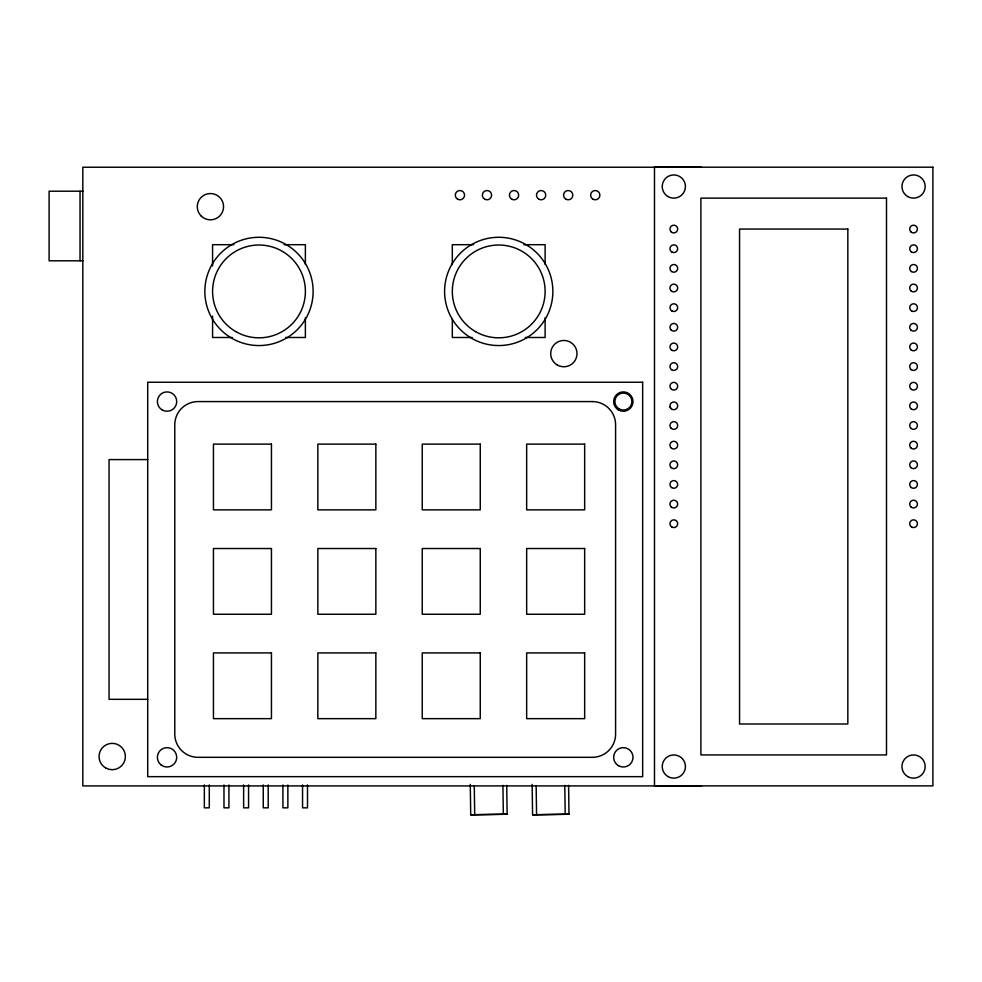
<?xml version="1.0" encoding="UTF-8"?>
<svg xmlns="http://www.w3.org/2000/svg" width="982" height="982" viewBox="0 0 982 982"><rect width="100%" height="100%" fill="white"/><g stroke="black" fill="none" stroke-linecap="round" stroke-linejoin="round"><path stroke-width="1.47" d="M470.722 814.79L507.129 814.213L470.722 814.79L470.268 784.373M532.588 814.79L569.008 814.213L532.588 814.79L532.146 784.373M701.504 167.235L82.819 167.235L82.819 785.919L701.504 785.919M83.065 191.208L49.1 191.208L49.1 260.807L83.065 260.807M233.876 244.69L212.578 244.69L212.578 265.987M284.08 244.69L305.377 244.69L305.377 264.465M473.619 244.69L452.321 244.69L452.321 264.465M523.823 244.69L545.12 244.69L545.12 264.465M232.353 337.489L212.578 337.489L212.578 316.192M285.602 337.489L305.377 337.489L305.377 317.714M472.097 337.489L452.321 337.489L452.321 319.236M525.345 337.489L545.12 337.489L545.12 317.714M147.717 459.588L109.051 459.588L109.051 699.319L147.717 699.319M670.129 406.978L670.546 407.898M568.59 785.367L568.983 814.225M564.785 785.354L565.202 814.188M536.16 785.76L536.565 814.606M506.724 785.367L507.117 814.225M502.919 785.354L503.336 814.188M474.281 785.76L474.699 814.606M307.501 784.962L307.501 807.842L302.554 807.842L302.554 784.962M287.861 784.962L287.861 807.842L282.914 807.842L282.914 784.962M268.221 784.962L268.221 807.842L263.262 807.842L263.262 784.962M248.569 784.962L248.569 807.842L243.622 807.842L243.622 784.962M228.929 784.962L228.929 807.842L223.982 807.842L223.982 784.962M209.289 784.962L209.289 807.842L204.342 807.842L204.342 784.962M80.033 191.208L80.033 260.807M932.9 167.198L654.491 167.198L654.491 785.882L932.9 785.882L932.9 167.198M886.501 198.131L700.89 198.131L700.89 754.937L886.501 754.937L886.501 198.131M847.834 229.064L739.556 229.064L739.556 724.004L847.834 724.004L847.834 229.064M642.658 382.243L147.717 382.243L147.717 776.652L642.658 776.652L642.658 382.243M592.392 401.577L197.983 401.577A23.2 23.2 0 0 0 174.784 424.789L174.784 734.119A23.2 23.2 0 0 0 197.983 757.318L592.392 757.318A23.2 23.2 0 0 0 615.591 734.119L615.591 424.789A23.2 23.2 0 0 0 592.392 401.577M271.449 444.122L213.45 444.122L213.45 509.854L271.449 509.854L271.449 444.122M375.848 444.122L317.849 444.122L317.849 509.854L375.848 509.854L375.848 444.122M480.259 444.122L422.248 444.122L422.248 509.854L480.259 509.854L480.259 444.122M584.658 444.122L526.659 444.122L526.659 509.854L584.658 509.854L584.658 444.122M271.449 548.521L213.45 548.521L213.45 614.253L271.449 614.253L271.449 548.521M375.848 548.521L317.849 548.521L317.849 614.253L375.848 614.253L375.848 548.521M480.259 548.521L422.248 548.521L422.248 614.253L480.259 614.253L480.259 548.521M584.658 548.521L526.659 548.521L526.659 614.253L584.658 614.253L584.658 548.521M271.449 652.92L213.45 652.92L213.45 718.652L271.449 718.652L271.449 652.92M375.848 652.92L317.849 652.92L317.849 718.652L375.848 718.652L375.848 652.92M480.259 652.92L422.248 652.92L422.248 718.652L480.259 718.652L480.259 652.92M584.658 652.92L526.659 652.92L526.659 718.652L584.658 718.652L584.658 652.92M201.126 215.966A13.147 13.147 0 0 0 223.123 210.074A13.147 13.147 0 0 0 207.03 193.982A13.147 13.147 0 0 0 201.126 215.966M619.139 408.929A8.507 8.507 0 0 0 631.905 401.564A8.507 8.507 0 0 0 619.139 394.187A8.507 8.507 0 0 0 619.139 408.929M557.273 364.997A13.147 13.147 0 0 0 576.999 353.618A13.147 13.147 0 0 0 557.273 342.227A13.147 13.147 0 0 0 557.273 364.997M105.639 767.912A13.147 13.147 0 0 0 125.365 756.533A13.147 13.147 0 0 0 105.639 745.142A13.147 13.147 0 0 0 105.639 767.912M475.521 331.597A46.399 46.399 0 0 0 545.12 291.421A46.399 46.399 0 0 0 475.521 251.232A46.399 46.399 0 0 0 475.521 331.597M471.655 338.299A54.133 54.133 0 0 0 552.866 291.421A54.133 54.133 0 0 0 471.667 244.53A54.133 54.133 0 0 0 471.655 338.299M910.928 408.672A3.867 3.867 0 0 0 917.335 406.732A3.867 3.867 0 0 0 912.45 402.154A3.867 3.867 0 0 0 910.928 408.672M910.842 428.238A3.867 3.867 0 0 0 917.298 426.495A3.867 3.867 0 0 0 912.56 421.757A3.867 3.867 0 0 0 910.842 428.238M911.48 526.966A3.867 3.867 0 0 0 917.433 523.885A3.867 3.867 0 0 0 911.787 520.276A3.867 3.867 0 0 0 911.48 526.966M911.627 310.987A3.867 3.867 0 0 0 917.433 307.636A3.867 3.867 0 0 0 911.627 304.285A3.867 3.867 0 0 0 911.627 310.987M911.345 251.871A3.867 3.867 0 0 0 917.421 249.047A3.867 3.867 0 0 0 911.934 245.205A3.867 3.867 0 0 0 911.345 251.871M911.235 350.009A3.867 3.867 0 0 0 917.397 347.407A3.867 3.867 0 0 0 912.069 343.356A3.867 3.867 0 0 0 911.235 350.009M910.915 231.875A3.867 3.867 0 0 0 917.323 229.96A3.867 3.867 0 0 0 912.462 225.357A3.867 3.867 0 0 0 910.915 231.875M911.198 448.197A3.867 3.867 0 0 0 917.397 445.656A3.867 3.867 0 0 0 912.094 441.556A3.867 3.867 0 0 0 911.198 448.197M910.842 467.53A3.867 3.867 0 0 0 917.298 465.775A3.867 3.867 0 0 0 912.548 461.049A3.867 3.867 0 0 0 910.842 467.53M911.406 271.56A3.867 3.867 0 0 0 917.421 268.614A3.867 3.867 0 0 0 911.861 264.882A3.867 3.867 0 0 0 911.406 271.56M911.271 487.538A3.867 3.867 0 0 0 917.409 484.85A3.867 3.867 0 0 0 912.008 480.885A3.867 3.867 0 0 0 911.271 487.538M911.357 389.388A3.867 3.867 0 0 0 917.421 386.527A3.867 3.867 0 0 0 911.922 382.71A3.867 3.867 0 0 0 911.357 389.388M910.989 290.881A3.867 3.867 0 0 0 917.348 288.782A3.867 3.867 0 0 0 912.352 284.326A3.867 3.867 0 0 0 910.989 290.881M910.965 330.136A3.867 3.867 0 0 0 917.348 328.098A3.867 3.867 0 0 0 912.388 323.594A3.867 3.867 0 0 0 910.965 330.136M911.247 369.662A3.867 3.867 0 0 0 917.409 367.035A3.867 3.867 0 0 0 912.045 363.009A3.867 3.867 0 0 0 911.247 369.662M910.94 506.908A3.867 3.867 0 0 0 917.335 504.932A3.867 3.867 0 0 0 912.425 500.378A3.867 3.867 0 0 0 910.94 506.908M671.492 350.009A3.867 3.867 0 0 0 677.666 347.407A3.867 3.867 0 0 0 672.326 343.356A3.867 3.867 0 0 0 671.492 350.009M671.099 428.238A3.867 3.867 0 0 0 677.568 426.495A3.867 3.867 0 0 0 672.817 421.757A3.867 3.867 0 0 0 671.099 428.238M671.185 408.672A3.867 3.867 0 0 0 677.592 406.732A3.867 3.867 0 0 0 672.707 402.154A3.867 3.867 0 0 0 671.185 408.672M671.172 231.875A3.867 3.867 0 0 0 677.592 229.96A3.867 3.867 0 0 0 672.719 225.357A3.867 3.867 0 0 0 671.172 231.875M671.897 310.987A3.867 3.867 0 0 0 677.69 307.636A3.867 3.867 0 0 0 671.897 304.285A3.867 3.867 0 0 0 671.897 310.987M671.099 467.53A3.867 3.867 0 0 0 677.568 465.775A3.867 3.867 0 0 0 672.817 461.049A3.867 3.867 0 0 0 671.099 467.53M671.614 251.871A3.867 3.867 0 0 0 677.678 249.047A3.867 3.867 0 0 0 672.191 245.205A3.867 3.867 0 0 0 671.614 251.871M671.467 448.197A3.867 3.867 0 0 0 677.654 445.656A3.867 3.867 0 0 0 672.363 441.556A3.867 3.867 0 0 0 671.467 448.197M671.737 526.966A3.867 3.867 0 0 0 677.69 523.885A3.867 3.867 0 0 0 672.056 520.276A3.867 3.867 0 0 0 671.737 526.966M671.676 271.56A3.867 3.867 0 0 0 677.69 268.614A3.867 3.867 0 0 0 672.13 264.882A3.867 3.867 0 0 0 671.676 271.56M671.541 487.538A3.867 3.867 0 0 0 677.666 484.85A3.867 3.867 0 0 0 672.277 480.885A3.867 3.867 0 0 0 671.541 487.538M671.627 389.388A3.867 3.867 0 0 0 677.678 386.527A3.867 3.867 0 0 0 672.179 382.71A3.867 3.867 0 0 0 671.627 389.388M671.246 290.881A3.867 3.867 0 0 0 677.617 288.782A3.867 3.867 0 0 0 672.621 284.326A3.867 3.867 0 0 0 671.246 290.881M671.234 330.136A3.867 3.867 0 0 0 677.605 328.098A3.867 3.867 0 0 0 672.645 323.594A3.867 3.867 0 0 0 671.234 330.136M671.504 369.662A3.867 3.867 0 0 0 677.666 367.035A3.867 3.867 0 0 0 672.314 363.009A3.867 3.867 0 0 0 671.504 369.662M671.197 506.908A3.867 3.867 0 0 0 677.592 504.932A3.867 3.867 0 0 0 672.682 500.378A3.867 3.867 0 0 0 671.197 506.908M907.761 776.59A11.6 11.6 0 0 0 925.167 766.537A11.6 11.6 0 0 0 907.761 756.496A11.6 11.6 0 0 0 907.761 776.59M907.761 196.572A11.6 11.6 0 0 0 925.167 186.531A11.6 11.6 0 0 0 907.761 176.49A11.6 11.6 0 0 0 907.761 196.572M668.03 776.59A11.6 11.6 0 0 0 685.424 766.537A11.6 11.6 0 0 0 668.03 756.496A11.6 11.6 0 0 0 668.03 776.59M668.03 196.572A11.6 11.6 0 0 0 685.424 186.531A11.6 11.6 0 0 0 668.03 176.49A11.6 11.6 0 0 0 668.03 196.572M162.214 409.948A9.673 9.673 0 0 0 176.711 401.577A9.673 9.673 0 0 0 162.214 393.205A9.673 9.673 0 0 0 162.214 409.948M160.95 764.831A9.673 9.673 0 0 0 176.588 758.853A9.673 9.673 0 0 0 163.601 748.296A9.673 9.673 0 0 0 160.95 764.831M618.488 409.948A9.673 9.673 0 0 0 632.997 401.577A9.673 9.673 0 0 0 618.488 393.205A9.673 9.673 0 0 0 618.488 409.948M618.488 765.69A9.673 9.673 0 0 0 632.997 757.318A9.673 9.673 0 0 0 618.488 748.947A9.673 9.673 0 0 0 618.488 765.69M484.666 199.186A4.64 4.64 0 0 0 491.626 195.173A4.64 4.64 0 0 0 484.666 191.146A4.64 4.64 0 0 0 484.666 199.186M457.6 199.186A4.64 4.64 0 0 0 464.56 195.173A4.64 4.64 0 0 0 457.6 191.146A4.64 4.64 0 0 0 457.6 199.186M592.932 199.186A4.64 4.64 0 0 0 599.892 195.173A4.64 4.64 0 0 0 592.932 191.146A4.64 4.64 0 0 0 592.932 199.186M565.865 199.186A4.64 4.64 0 0 0 572.825 195.173A4.64 4.64 0 0 0 565.865 191.146A4.64 4.64 0 0 0 565.865 199.186M538.799 199.186A4.64 4.64 0 0 0 545.759 195.173A4.64 4.64 0 0 0 538.799 191.146A4.64 4.64 0 0 0 538.799 199.186M511.732 199.186A4.64 4.64 0 0 0 518.692 195.173A4.64 4.64 0 0 0 511.732 191.146A4.64 4.64 0 0 0 511.732 199.186M235.778 331.597A46.399 46.399 0 0 0 305.39 291.421A46.399 46.399 0 0 0 235.79 251.232A46.399 46.399 0 0 0 235.778 331.597M231.912 338.299A54.133 54.133 0 0 0 313.123 291.421A54.133 54.133 0 0 0 231.924 244.53A54.133 54.133 0 0 0 231.912 338.299"/></g></svg>
